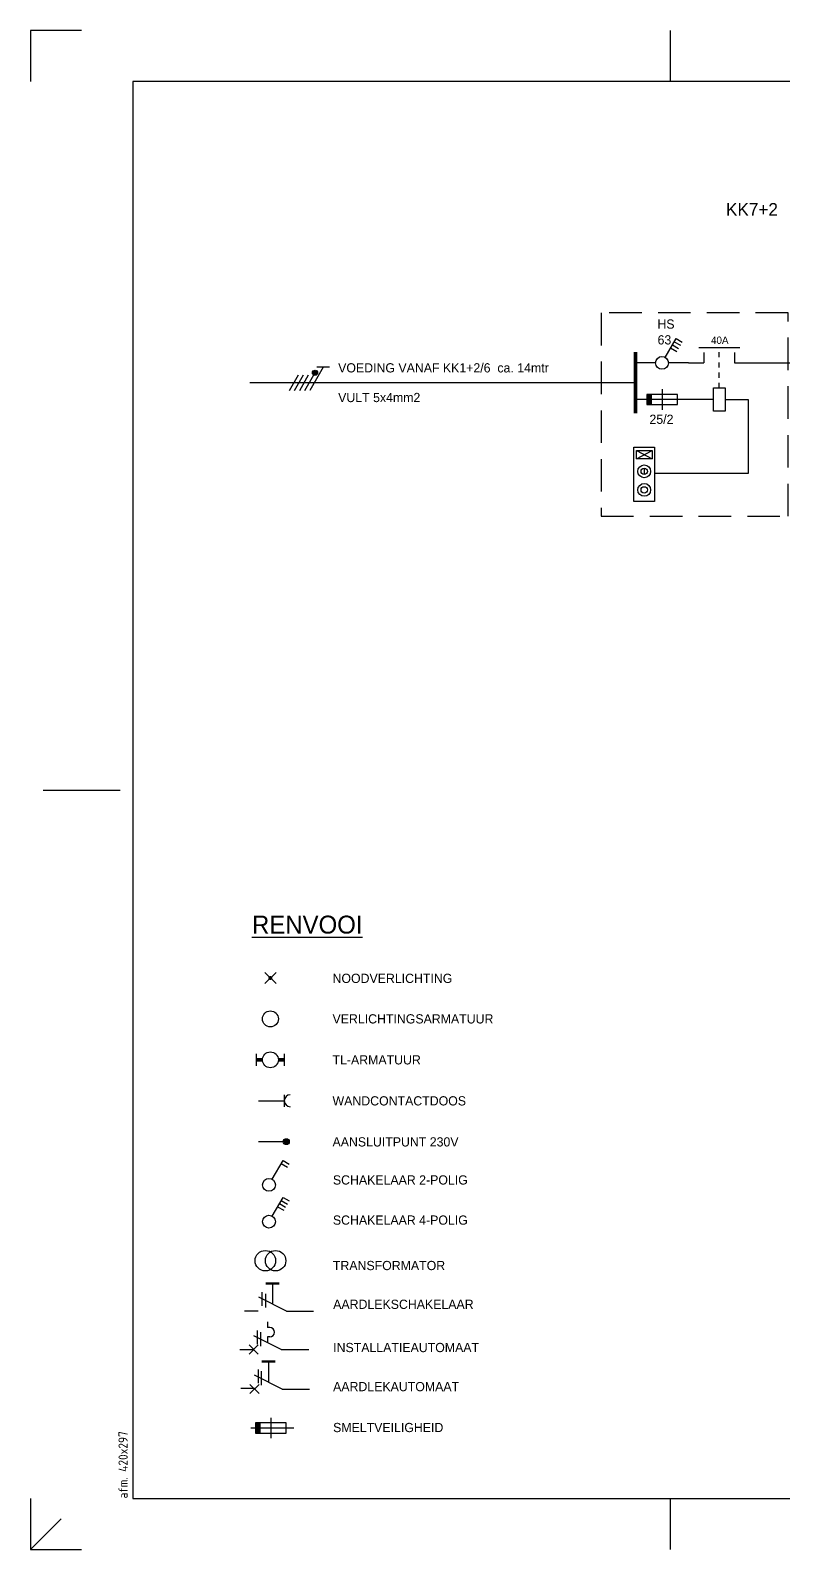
# Model space of a CAD drawing. Header units: millimetres. Extents: x 0 to 420, y 0 to 297.
# Drawn here: x 0 to 146.9, y 0 to 297 of the extents above; entities that cross this region are included whole.
import ezdxf
from ezdxf.enums import TextEntityAlignment as Align

# ---------------------------------------------------------------- set-up
doc = ezdxf.new("R2010")
doc.units = ezdxf.units.MM
doc.linetypes.add('HIDDEN', pattern=[9.525, 6.35, -3.175])
doc.linetypes.add('STABI11', pattern=[2, 1, -1])
doc.layers.get('0').update_dxf_attribs({"linetype": 'CONTINUOUS'})
for name, color, linetype in [('00att018', 1, 'CONTINUOUS'), ('00kad018', 1, 'CONTINUOUS'), ('00kad070', 5, 'CONTINUOUS'), ('BL$2----_KADER', 7, 'CONTINUOUS'), ('EL$1----', 3, 'CONTINUOUS'), ('EL$1----_KK7+2', 3, 'CONTINUOUS')]:
    doc.layers.add(name, color=color, linetype=linetype)
doc.styles.add('BURO-018', font='BUROFONT', dxfattribs={"height": 1.8})
doc.styles.add('BURO-035', font='BUROFONT.shx', dxfattribs={"height": 3.5})
doc.styles.add('ISO', font='isocp.shx')

# ---------------------------------------------------------------- blocks, each defined once
blk = doc.blocks.new('a3-windesheim-hor')
at = {"layer": '00kad018', "color": 1}
for p, q in [((0, 297), (0, 287)), ((10, 297), (0, 297)), ((125, 287), (125, 297)), ((2.5, 148.5), (17.5, 148.5)), ((0, 10), (0, 0)), ((125, 0), (125, 10)), ((0, 0), (6, 6)), ((0, 0), (10, 0))]:
    blk.add_line(p, q, dxfattribs=at)
at = {"layer": '00kad070', "color": 5}
for p, q in [((20, 287), (20, 10)), ((410, 287), (20, 287)), ((20, 10), (410, 10))]:
    blk.add_line(p, q, dxfattribs=at)
at = {"layer": '00att018', "color": 1, "style": 'ISO'}
blk.add_text('afm. 420x297', height=1.8, rotation=90, dxfattribs=at).set_placement((19, 10))
blk = doc.blocks.new('RENV_DION')
at = {"layer": 'EL$1----', "linetype": 'Continuous'}
for p, q in [((485.12, 256.64), (487.32, 254.44)), ((487.32, 256.64), (485.12, 254.44)), ((483.5, 238.37), (483.5, 240.7)), ((488.94, 240.7), (488.94, 238.37)), ((488.94, 232.7), (488.94, 230.37)), ((483.89, 231.54), (488.94, 231.54)), ((489.33, 223.54), (483.89, 223.54)), ((486.57, 208.98), (488.69, 212.65)), ((487.99, 211.43), (489.2, 210.73)), ((488.34, 212.04), (489.55, 211.34)), ((488.69, 212.65), (489.9, 211.95)), ((487.64, 210.83), (488.85, 210.13)), ((489.35, 190.42), (483.95, 193.12)), ((484.62, 191.43), (484.62, 194.13)), ((485.3, 193.8), (485.3, 191.1)), ((486.65, 195.82), (486.65, 191.77)), ((485.66, 188.31), (485.66, 187.19)), ((486.11, 187.19), (485.66, 187.19)), ((488.36, 182.91), (482.96, 185.61)), ((483.63, 186.63), (483.63, 183.93)), ((484.31, 186.29), (484.31, 183.59)), ((486.11, 185.39), (485.66, 185.39)), ((485.66, 185.39), (485.66, 184.26)), ((480.26, 182.91), (482.96, 182.91)), ((482.06, 183.81), (483.86, 182.01)), ((483.86, 183.81), (482.06, 182.01)), ((488.36, 182.91), (493.76, 182.91)), ((485.84, 180.58), (485.84, 176.53)), ((484.04, 176.08), (482.24, 174.28)), ((482.24, 176.08), (484.04, 174.28)), ((488.54, 175.18), (483.14, 177.88)), ((486.31, 169.57), (486.31, 165.57)), ((482.39, 167.57), (490.81, 167.57)), ((489.31, 168.57), (483.31, 168.57)), ((483.31, 168.57), (483.31, 166.57)), ((483.31, 166.57), (489.31, 166.57)), ((489.31, 166.57), (489.31, 168.57))]:
    blk.add_line(p, q, dxfattribs=at)
at = {"layer": 'EL$1----', "color": 3, "linetype": 'Continuous'}
for p, q in [((486.57, 216.18), (488.69, 219.85)), ((488.69, 219.85), (489.9, 219.15)), ((488.34, 219.25), (489.55, 218.55))]:
    blk.add_line(p, q, dxfattribs=at)
at = {"layer": 'EL$1----'}
for p, q in [((483.86, 190.42), (481.16, 190.42)), ((489.35, 190.42), (494.66, 190.42)), ((483.9, 176.31), (483.9, 179.01)), ((484.49, 175.97), (484.49, 178.67)), ((483.14, 175.29), (480.44, 175.29)), ((488.54, 175.18), (493.85, 175.18))]:
    blk.add_line(p, q, dxfattribs=at)
at = {"layer": 'EL$1----', "linetype": 'Continuous'}
for points, const_width in [([(486.41, 255.54, 1), (486.02, 255.54, 1)], 0.389), ([(489.33, 223.83, 1), (489.33, 223.24, 1)], 0.583)]:
    blk.add_lwpolyline(points, format="xyb", close=True, dxfattribs=dict(at, const_width=const_width))
for points, const_width in [([(484.66, 239.54), (483.5, 239.54)], 0.778), ([(487.77, 239.54), (488.94, 239.54)], 0.778), ([(485.3, 195.82), (488, 195.82)], 0.45), ([(484.49, 180.58), (487.19, 180.58)], 0.45)]:
    blk.add_lwpolyline(points, dxfattribs=dict(at, const_width=const_width))
for centre, radius in [((486.22, 247.54), 1.56), ((486.22, 239.54), 1.56), ((489.33, 223.54), 0.583), ((485.95, 207.9), 1.25), ((485.24, 200.27), 2), ((487.24, 200.27), 2)]:
    blk.add_circle(centre, radius, dxfattribs=at)
at = {"layer": 'EL$1----', "color": 3, "linetype": 'Continuous'}
blk.add_circle((485.95, 215.1), 1.25, dxfattribs=at)
at = {"layer": 'EL$1----', "linetype": 'Continuous'}
for centre, radius, start, end in [((490.11, 231.54), 1.17, 90, 270), ((486.11, 186.29), 0.9, 270, 90)]:
    blk.add_arc(centre, radius, start, end, dxfattribs=at)
blk.add_solid([(483.31, 168.57), (484.31, 168.57), (483.31, 166.57), (484.31, 166.57)], dxfattribs=at)
at = {"layer": 'EL$1----', "color": 3, "style": 'BURO-035'}
blk.add_text('%%URENVOOI', height=3.5, dxfattribs=at).set_placement((482.63, 264.23))
at = {"layer": 'EL$1----', "color": 1, "style": 'BURO-018'}
for s, p in [('NOODVERLICHTING', (498.36, 255.47)), ('VERLICHTINGSARMATUUR', (498.36, 247.55)), ('TL-ARMATUUR', (498.36, 239.54)), ('WANDCONTACTDOOS', (498.36, 231.52)), ('AANSLUITPUNT 230V', (498.36, 223.5)), ('SCHAKELAAR 2-POLIG', (498.43, 216.06)), ('SCHAKELAAR 4-POLIG', (498.43, 208.21)), ('TRANSFORMATOR', (498.43, 199.33)), ('AARDLEKSCHAKELAAR', (498.49, 191.75)), ('INSTALLATIEAUTOMAAT', (498.49, 183.3)), ('AARDLEKAUTOMAAT', (498.47, 175.66)), ('SMELTVEILIGHEID', (498.47, 167.66))]:
    blk.add_text(s, height=1.8, dxfattribs=at).set_placement(p, align=Align.MIDDLE_LEFT)
blk = doc.blocks.new('A$C6BEE4A7F')
at = {"color": 0, "linetype": 'Continuous'}
for p, q in [((7.91, 3.75), (12.41, 3.75)), ((7.91, 1.5), (7.91, 3.75)), ((7.91, 3), (7.91, 3)), ((10.16, 3.75), (10.16, 5.25)), ((12.41, 3.75), (12.41, 1.5)), ((12.41, 1.5), (7.91, 1.5)), ((10.16, 1.5), (10.16, 0))]:
    blk.add_line(p, q, dxfattribs=at)
at = {"color": 0, "linetype": 'STABI11'}
blk.add_line((7.91, 2.62), (0, 2.62), dxfattribs=at)
blk = doc.blocks.new('M18')
at = {"color": 0, "linetype": 'Continuous'}
for p, q in [((0, 30), (0, 33)), ((-3, 23), (-3, 31)), ((-2, 30), (0, 30)), ((-2, 24), (0, 24)), ((0, 21), (0, 24))]:
    blk.add_line(p, q, dxfattribs=at)
at = {"color": 1, "style": 'BURO-018'}
blk.add_attdef('E_VRIJ1', (-6, 24), '', height=1.8, rotation=90, dxfattribs=at)
at = {"color": 1, "linetype": 'Continuous', "style": 'BURO-018'}
blk.add_attdef('E_IMS', text='', height=1.8, rotation=90, dxfattribs=at).set_placement((3, 24), align=Align.TOP_LEFT)
blk = doc.blocks.new('0721011F')
at = {"color": 0, "linetype": 'Continuous'}
blk.add_line((-2, -3), (2, -3), dxfattribs=at)
blk = doc.blocks.new('072102A')
at = {"color": 0, "linetype": 'Continuous'}
for p, q in [((1, 0), (-1, 0)), ((-1, 0), (-1, -6)), ((1, -6), (1, 0)), ((-1, -6), (1, -6))]:
    blk.add_line(p, q, dxfattribs=at)
blk.add_solid([(1, -5), (1, -6), (-1, -5), (-1, -6)], dxfattribs=at)
at = {"color": 0, "linetype": 'Continuous', "style": 'BURO-018', "flags": 1}
for tag, p in [('E_ID', (0, 0)), ('E_MATCODE', (0, -5))]:
    blk.add_attdef(tag, p, '', height=1.8, dxfattribs=at)
at = {"color": 0, "linetype": 'Continuous', "style": 'BURO-018'}
blk.add_attdef('E_KODE', text='', height=1.8, dxfattribs=at).set_placement((-3, -3), align=Align.MIDDLE_RIGHT)
blk = doc.blocks.new('HL3')
at = {"color": 0, "linetype": 'Continuous'}
for p, q in [((-3, 6.98), (-3, 4.48)), ((-3, 5.73), (1.5, 3.13)), ((1.5, 2.13), (-1.5, 3.87)), ((1.5, 1.13), (-1.5, 2.87)), ((1.5, 0.13), (-1.5, 1.87)), ((1.5, -0.87), (-1.5, 0.87))]:
    blk.add_line(p, q, dxfattribs=at)
at = {"color": 0, "linetype": 'Continuous', "const_width": 0.5}
blk.add_lwpolyline([(-1.68, 4.12, 1), (-2.18, 4.12, 1)], format="xyb", close=True, dxfattribs=at)
at = {"color": 0, "linetype": 'Continuous'}
blk.add_circle((-1.93, 4.12), 0.5, dxfattribs=at)
blk = doc.blocks.new('1114A3A')
at = {"color": 0, "linetype": 'Continuous'}
for p, q in [((0.62, 1.08), (2.74, 4.75)), ((2.04, 3.54), (3.25, 2.84)), ((2.39, 4.14), (3.6, 3.44)), ((2.74, 4.75), (3.95, 4.05)), ((1.69, 2.93), (2.9, 2.23))]:
    blk.add_line(p, q, dxfattribs=at)
blk.add_circle((0, 0), 1.25, dxfattribs=at)
at = {"color": 0, "linetype": 'Continuous', "style": 'BURO-018', "flags": 1}
for tag, p in [('E_ID', (0, 0.08)), ('E_MATCODE', (0, -4.92))]:
    blk.add_attdef(tag, p, '', height=1.8, dxfattribs=at)
at = {"color": 0, "linetype": 'Continuous', "style": 'BURO-018'}
blk.add_attdef('E_IGS', text='', height=1.8, dxfattribs=at).set_placement((3, 0.08), align=Align.MIDDLE_LEFT)

msp = doc.modelspace()

# ---------------------------------------------------------------- linework, layer by layer
at = {"layer": 'EL$1----', "ltscale": 0.2}
for p, q in [((122.11, 232), (118.18, 232)), ((128.54, 232), (124.61, 232)), ((140.54, 232), (160, 232)), ((118.18, 228.13), (42.89, 228.13)), ((120.89, 224.84), (118.18, 224.84)), ((131.92, 224.84), (121.42, 224.84)), ((140.17, 224.84), (140.17, 210.39)), ((140.17, 210.39), (121.89, 210.39))]:
    msp.add_line(p, q, dxfattribs=at)
at = {"layer": 'EL$1----'}
for p, q in [((137.17, 224.84), (140.17, 224.84)), ((118.36, 214.9), (121.47, 213.25)), ((118.36, 213.25), (121.47, 214.9)), ((119.89, 211.41), (119.89, 210.16))]:
    msp.add_line(p, q, dxfattribs=at)
at = {"layer": 'EL$1----', "color": 1, "linetype": 'HIDDEN'}
msp.add_lwpolyline([(148, 241.77), (111.47, 241.77), (111.47, 202.02), (148, 202.02)], close=True, dxfattribs=at)
at = {"layer": 'EL$1----', "ltscale": 0.2, "const_width": 0.7}
msp.add_lwpolyline([(118.18, 222.13), (118.18, 234.13)], dxfattribs=at)
at = {"layer": 'EL$1----', "ltscale": 0.2}
msp.add_lwpolyline([(121.89, 215.5), (121.89, 204.89), (117.89, 204.89), (117.89, 215.5)], close=True, dxfattribs=at)
at = {"layer": 'EL$1----'}
msp.add_lwpolyline([(118.36, 214.9), (121.47, 214.9), (121.47, 213.25), (118.36, 213.25)], close=True, dxfattribs=at)
at = {"layer": 'EL$1----', "ltscale": 0.2}
for centre, radius in [((119.89, 210.79), 1.25), ((119.89, 210.79), 0.625), ((119.89, 207.17), 1.25), ((119.89, 207.17), 0.625)]:
    msp.add_circle(centre, radius, dxfattribs=at)

# ---------------------------------------------------------------- block references
at = {"layer": 'BL$2----_KADER'}
for name, p in [('a3-windesheim-hor', (0, 0)), ('RENV_DION', (-439.35, -143.79))]:
    msp.add_blockref(name, p, dxfattribs=at)
at = {"layer": 'EL$1----'}
ref = msp.add_blockref('1114A3A', (123.36, 232), dxfattribs=at)
ref.add_attrib('E_IGS', '63', dxfattribs={"layer": '0', "color": 1, "linetype": 'Continuous', "height": 1.8, "style": 'BURO-018'}).set_placement((122.5, 236.5), align=Align.MIDDLE_LEFT)
at = {"layer": 'EL$1----', "rotation": 270}
msp.add_blockref('M18', (107.54, 232), dxfattribs=at)
at = {"layer": 'EL$1----', "ltscale": 0.2, "rotation": 270}
for name, p in [('A$C6BEE4A7F', (131.92, 235)), ('HL3', (51.47, 228.13)), ('0721011F', (126.42, 224.84))]:
    msp.add_blockref(name, p, dxfattribs=at)
at = {"layer": 'EL$1----', "ltscale": 0.2}
ref = msp.add_blockref('072102A', (126.42, 224.84), dxfattribs=dict(at, rotation=270))
ref.add_attrib('E_KODE', '25/2', dxfattribs={"layer": '0', "color": 1, "linetype": 'Continuous', "height": 1.8, "style": 'BURO-018'}).set_placement((125.6, 220.98), align=Align.MIDDLE_RIGHT)

# ---------------------------------------------------------------- texts
at = {"layer": 'EL$1----', "color": 1, "style": 'BURO-018'}
msp.add_text('HS', height=1.8, dxfattribs=at).set_placement((122.47, 238.69))
at = {"layer": 'EL$1----', "color": 1, "ltscale": 0.2, "style": 'BURO-018'}
msp.add_text('40A', height=1.44, dxfattribs=at).set_placement((132.93, 235.71))
at = {"layer": 'EL$1----', "color": 1, "linetype": 'Continuous', "ltscale": 0.2, "style": 'BURO-018'}
msp.add_text('VOEDING VANAF KK1+2/6  ca. 14mtr', height=1.8, dxfattribs=at).set_placement((60.11, 230.13))
msp.add_text('VULT 5x4mm2', height=1.8, dxfattribs=at).set_placement((60.11, 226.13), align=Align.TOP_LEFT)
at = {"layer": 'EL$1----_KK7+2', "color": 2, "style": 'BURO-018'}
msp.add_text('KK7+2', height=2.5, dxfattribs=at).set_placement((146, 262), align=Align.MIDDLE_RIGHT)

doc.saveas('drawing.dxf')
